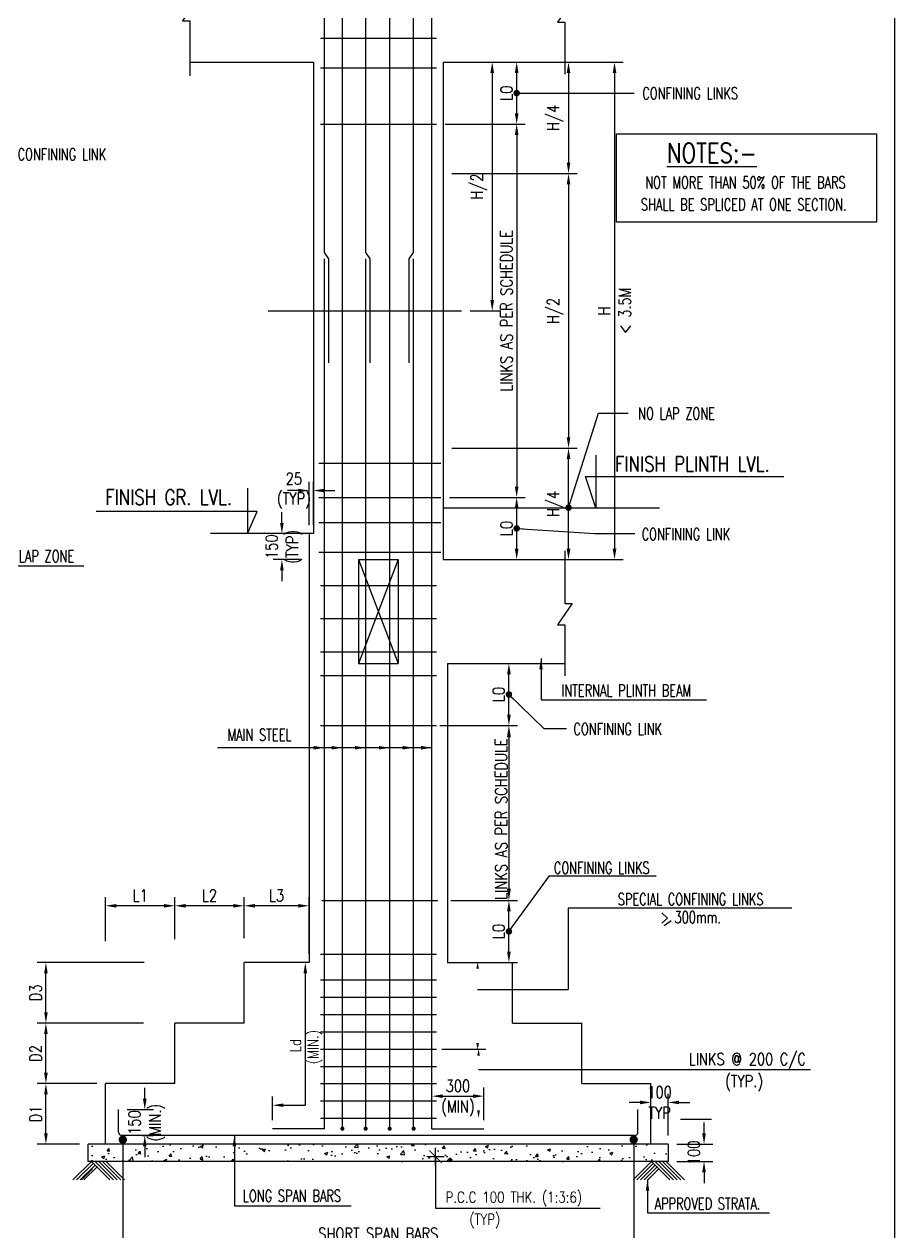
# Model space of a CAD drawing. Extents: x 345615 to 1272425, y -526289 to -156124.
# Drawn here: x 571068 to 591184, y -321005 to -293089 of the extents above; entities that cross this region are included whole.
import ezdxf
from ezdxf.enums import TextEntityAlignment as Align
from ezdxf.lldxf.tags import DXFTag

# ---------------------------------------------------------------- set-up
doc = ezdxf.new("R2010")
doc.units = 0
doc.header["$LTSCALE"] = 500
doc.header["$MEASUREMENT"] = 0
doc.header["$PDMODE"] = 35
doc.header["$PDSIZE"] = -15
doc.layers.get('DEFPOINTS').update_dxf_attribs({"color": 4})
for name, color, linetype in [('CEN', 8, 'CENTER'), ('COL', 1, 'Continuous'), ('DIM', 5, 'Continuous'), ('FOOT', 4, 'Continuous'), ('FRAME', 6, 'Continuous'), ('LINK', 2, 'Continuous'), ('P.C.C.', 8, 'Continuous'), ('RING', 4, 'Continuous'), ('S-CONCRET LINE', 4, 'Continuous'), ('S-R.C.C. PILE CAP', 40, 'Continuous'), ('S-REINFORCEMENT', 6, 'Continuous'), ('S-TEXT-1', 4, 'Continuous'), ('S-TITLE', 6, 'Continuous'), ('s_TITILE', 9, 'Continuous'), ('TXT', 4, 'Continuous'), ('TXT1', 2, 'Continuous')]:
    doc.layers.add(name, color=color, linetype=linetype)
doc.styles.add('ROMAND', font='simplex.shx')
doc.styles.add('ROMANS', font='simplex.shx', dxfattribs={"width": 0.8, "height": 275, "bigfont": 'bigfont.shx'})
tags = doc.linetypes.add('CENTER', pattern=[2, 1.25, -0.25, 0.25, -0.25]).pattern_tags.tags
tags[10:11] = [DXFTag(74, 4), DXFTag(75, 0), DXFTag(340, '0'), DXFTag(46, 1.0), DXFTag(50, 0.0), DXFTag(44, 0.0), DXFTag(45, 0.0)]
tags[8:9] = [DXFTag(74, 4), DXFTag(75, 0), DXFTag(340, '0'), DXFTag(46, 1.0), DXFTag(50, 0.0), DXFTag(44, 0.0), DXFTag(45, 0.0)]
tags[6:7] = [DXFTag(74, 4), DXFTag(75, 0), DXFTag(340, '0'), DXFTag(46, 1.0), DXFTag(50, 0.0), DXFTag(44, 0.0), DXFTag(45, 0.0)]
tags[4:5] = [DXFTag(74, 4), DXFTag(75, 0), DXFTag(340, '0'), DXFTag(46, 1.0), DXFTag(50, 0.0), DXFTag(44, 0.0), DXFTag(45, 0.0)]
doc.dimstyles.new('Copy of INT2TIMES', dxfattribs={"dimtxt": 300, "dimasz": 275, "dimexe": 75, "dimexo": 75, "dimgap": 40, "dimtad": 1, "dimdec": 0, "dimlfac": 0.5, "dimrnd": 5, "dimzin": 0, "dimdsep": 46, "dimtxsty": 'ROMANS', "dimcen": -1, "dimclrd": 5, "dimclre": 5, "dimclrt": 4, "dimadec": 0, "dimazin": 0, "dimtfac": 1, "dimtdec": 0, "dimtix": 1, "dimtofl": 0, "dimtmove": 2, "dimatfit": 3, "dimfxl": 0, "dimtolj": 1, "dimtzin": 0, "dimarcsym": 0})
doc.dimstyles.new('dim100', dxfattribs={"dimtxt": 250, "dimasz": 250, "dimexe": 200, "dimexo": 200, "dimgap": 100, "dimtad": 1, "dimdec": 0, "dimzin": 0, "dimdsep": 46, "dimtxsty": 'ROMANS', "dimcen": 0, "dimclrd": 5, "dimclre": 5, "dimclrt": 4, "dimadec": 0, "dimazin": 0, "dimtfac": 1, "dimtdec": 0, "dimtix": 1, "dimtofl": 0, "dimtmove": 2, "dimatfit": 3, "dimfxl": 0, "dimtolj": 1, "dimtzin": 0, "dimlwd": -1, "dimlwe": -1, "dimarcsym": 0})
doc.dimstyles.new('dim25', dxfattribs={"dimtxt": 250, "dimasz": 250, "dimexe": 200, "dimexo": 200, "dimgap": 100, "dimtad": 1, "dimdec": 0, "dimlfac": 0.25, "dimzin": 0, "dimdsep": 46, "dimtxsty": 'ROMANS', "dimcen": 0, "dimclrd": 5, "dimclre": 5, "dimclrt": 4, "dimadec": 0, "dimazin": 0, "dimtfac": 1, "dimtdec": 0, "dimtix": 1, "dimtofl": 0, "dimtmove": 2, "dimatfit": 3, "dimfxl": 0, "dimtolj": 1, "dimtzin": 0, "dimlwd": -1, "dimlwe": -1, "dimarcsym": 0})
doc.dimstyles.new('INT$7', dxfattribs={"dimtxt": 9, "dimasz": 8, "dimexe": 8, "dimexo": 3, "dimgap": 2, "dimtad": 1, "dimdec": 0, "dimzin": 0, "dimdsep": 46, "dimtxsty": 'ROMANS', "dimblk": 'DIMTICK', "dimcen": -0.25, "dimclrd": 5, "dimclre": 5, "dimclrt": 4, "dimadec": 0, "dimazin": 0, "dimtfac": 1, "dimtdec": 0, "dimtix": 1, "dimtofl": 0, "dimtmove": 2, "dimatfit": 3, "dimldrblk": 'DIMTICK', "dimfxl": 0, "dimtolj": 1, "dimtzin": 0, "dimarcsym": 0})

# ---------------------------------------------------------------- blocks, each defined once
blk = doc.blocks.new('*D59')
at = {"layer": 'DEFPOINTS', "color": 0}
for p in [(573249, -318179), (573854, -318179), (573591, -318779)]:
    blk.add_point(p, dxfattribs=at)
at = {"layer": 'DIM', "color": 5}
for p, q in [((573854, -317929), (573854, -317679)), ((573449, -318179), (574054, -318179)), ((573791, -318779), (574054, -318779)), ((573854, -319029), (573854, -319279))]:
    blk.add_line(p, q, dxfattribs=at)
for points in [[(573813, -317929), (573896, -317929), (573854, -318179)], [(573813, -319029), (573896, -319029), (573854, -318779)]]:
    blk.add_solid(points, dxfattribs=at)
at = {"layer": 'DIM', "color": 4, "char_height": 275, "rotation": 90, "style": 'ROMANS'}
for s, insert, attachment_point in [('\\A1;150', (573754, -318479), 8), ('\\A1;(MIN.)', (573954, -318479), 2)]:
    blk.add_mtext(s, dxfattribs=dict(at, insert=insert, attachment_point=attachment_point))
blk = doc.blocks.new('*D60')
at = {"layer": 'DEFPOINTS', "color": 0}
for p in [(571570, -317579), (572949, -317579), (572549, -318979)]:
    blk.add_point(p, dxfattribs=at)
at = {"layer": 'DIM', "color": 5}
for p, q in [((572749, -317579), (571370, -317579)), ((571570, -318729), (571570, -317829)), ((572349, -318979), (571370, -318979))]:
    blk.add_line(p, q, dxfattribs=at)
for points in [[(571529, -317829), (571612, -317829), (571570, -317579)], [(571529, -318729), (571612, -318729), (571570, -318979)]]:
    blk.add_solid(points, dxfattribs=at)
at = {"layer": 'DIM', "color": 4, "insert": (571333, -318279), "char_height": 275, "attachment_point": 5, "rotation": 90, "style": 'ROMANS'}
blk.add_mtext('\\A1;D1', dxfattribs=at)
blk = doc.blocks.new('*D61')
at = {"layer": 'DEFPOINTS', "color": 0}
for p in [(571570, -316179), (574023, -316179), (572949, -317579)]:
    blk.add_point(p, dxfattribs=at)
at = {"layer": 'DIM', "color": 5}
for p, q in [((573823, -316179), (571370, -316179)), ((571570, -317329), (571570, -316429)), ((572749, -317579), (571370, -317579))]:
    blk.add_line(p, q, dxfattribs=at)
for points in [[(571529, -316429), (571612, -316429), (571570, -316179)], [(571529, -317329), (571612, -317329), (571570, -317579)]]:
    blk.add_solid(points, dxfattribs=at)
at = {"layer": 'DIM', "color": 4, "insert": (571333, -316879), "char_height": 275, "attachment_point": 5, "rotation": 90, "style": 'ROMANS'}
blk.add_mtext('\\A1;D2', dxfattribs=at)
blk = doc.blocks.new('*D62')
at = {"layer": 'DEFPOINTS', "color": 0}
for p in [(571570, -314779), (574043, -314779), (574023, -316179)]:
    blk.add_point(p, dxfattribs=at)
at = {"layer": 'DIM', "color": 5}
for p, q in [((573843, -314779), (571370, -314779)), ((571570, -315929), (571570, -315029)), ((573823, -316179), (571370, -316179))]:
    blk.add_line(p, q, dxfattribs=at)
for points in [[(571529, -315029), (571612, -315029), (571570, -314779)], [(571529, -315929), (571612, -315929), (571570, -316179)]]:
    blk.add_solid(points, dxfattribs=at)
at = {"layer": 'DIM', "color": 4, "insert": (571333, -315479), "char_height": 275, "attachment_point": 5, "rotation": 90, "style": 'ROMANS'}
blk.add_mtext('\\A1;D3', dxfattribs=at)
blk = doc.blocks.new('*D63')
at = {"layer": 'DEFPOINTS', "color": 0}
for p in [(576149, -313468), (576149, -314413), (577649, -314779)]:
    blk.add_point(p, dxfattribs=at)
at = {"layer": 'DIM', "color": 5}
for p, q in [((576149, -314213), (576149, -313268)), ((577399, -313468), (576399, -313468)), ((577649, -314579), (577649, -313268))]:
    blk.add_line(p, q, dxfattribs=at)
for points in [[(576399, -313426), (576399, -313510), (576149, -313468)], [(577399, -313426), (577399, -313510), (577649, -313468)]]:
    blk.add_solid(points, dxfattribs=at)
at = {"layer": 'DIM', "color": 4, "insert": (576899, -313230), "char_height": 275, "attachment_point": 5, "style": 'ROMANS'}
blk.add_mtext('\\A1;L3', dxfattribs=at)
blk = doc.blocks.new('*D64')
at = {"layer": 'DEFPOINTS', "color": 0}
for p in [(574549, -313468), (574549, -314440), (576149, -314413)]:
    blk.add_point(p, dxfattribs=at)
at = {"layer": 'DIM', "color": 5}
for p, q in [((574549, -314240), (574549, -313268)), ((575899, -313468), (574799, -313468)), ((576149, -314213), (576149, -313268))]:
    blk.add_line(p, q, dxfattribs=at)
for points in [[(574799, -313426), (574799, -313510), (574549, -313468)], [(575899, -313426), (575899, -313510), (576149, -313468)]]:
    blk.add_solid(points, dxfattribs=at)
at = {"layer": 'DIM', "color": 4, "insert": (575349, -313230), "char_height": 275, "attachment_point": 5, "style": 'ROMANS'}
blk.add_mtext('\\A1;L2', dxfattribs=at)
blk = doc.blocks.new('*D65')
at = {"layer": 'DEFPOINTS', "color": 0}
for p in [(572949, -313468), (572949, -314487), (574549, -314440)]:
    blk.add_point(p, dxfattribs=at)
at = {"layer": 'DIM', "color": 5}
for p, q in [((572949, -314287), (572949, -313268)), ((574299, -313468), (573199, -313468)), ((574549, -314240), (574549, -313268))]:
    blk.add_line(p, q, dxfattribs=at)
for points in [[(573199, -313426), (573199, -313510), (572949, -313468)], [(574299, -313426), (574299, -313510), (574549, -313468)]]:
    blk.add_solid(points, dxfattribs=at)
at = {"layer": 'DIM', "color": 4, "insert": (573749, -313230), "char_height": 275, "attachment_point": 5, "style": 'ROMANS'}
blk.add_mtext('\\A1;L1', dxfattribs=at)
blk = doc.blocks.new('*D66')
at = {"layer": 'DEFPOINTS', "color": 0}
for p in [(585949, -318014), (585549, -318279), (585949, -318979)]:
    blk.add_point(p, dxfattribs=at)
at = {"layer": 'DIM', "color": 5}
for p, q in [((585549, -318079), (585549, -317814)), ((585949, -318779), (585949, -317814)), ((585299, -318014), (585049, -318014)), ((586199, -318014), (586449, -318014))]:
    blk.add_line(p, q, dxfattribs=at)
for points in [[(585299, -317972), (585299, -318055), (585549, -318014)], [(586199, -317972), (586199, -318055), (585949, -318014)]]:
    blk.add_solid(points, dxfattribs=at)
at = {"layer": 'DIM', "color": 4, "char_height": 275, "style": 'ROMANS'}
for s, insert, attachment_point in [('\\A1;{100', (585749, -317914), 8), ('\\A1;TYP}', (585749, -318114), 2)]:
    blk.add_mtext(s, dxfattribs=dict(at, insert=insert, attachment_point=attachment_point))
blk = doc.blocks.new('*D69')
at = {"layer": 'DEFPOINTS', "color": 0}
for p in [(577649, -304866), (577023, -305466), (577649, -305466)]:
    blk.add_point(p, dxfattribs=at)
at = {"layer": 'DIM', "color": 5}
for p, q in [((577023, -304616), (577023, -304366)), ((577449, -304866), (576823, -304866)), ((577449, -305466), (576823, -305466)), ((577023, -305716), (577023, -305966))]:
    blk.add_line(p, q, dxfattribs=at)
for points in [[(576981, -304616), (577064, -304616), (577023, -304866)], [(576981, -305716), (577064, -305716), (577023, -305466)]]:
    blk.add_solid(points, dxfattribs=at)
at = {"layer": 'DIM', "color": 4, "char_height": 275, "rotation": 90, "style": 'ROMANS'}
for s, insert, attachment_point in [('\\A1;(TYP)', (577123, -305166), 2), ('\\A1;150', (576923, -305166), 8)]:
    blk.add_mtext(s, dxfattribs=dict(at, insert=insert, attachment_point=attachment_point))
blk = doc.blocks.new('*D70')
at = {"layer": 'DEFPOINTS', "color": 0}
for p in [(580597, -309300), (580849, -313345), (582268, -313345)]:
    blk.add_point(p, dxfattribs=at)
at = {"layer": 'DIM', "color": 5, "lineweight": -2, "ltscale": 2}
for p, q in [((580672, -309300), (582343, -309300)), ((582268, -309575), (582268, -313070)), ((580924, -313345), (582343, -313345))]:
    blk.add_line(p, q, dxfattribs=at)
at = {"layer": 'DIM', "color": 5}
for points in [[(582314, -309575), (582222, -309575), (582268, -309300)], [(582222, -313070), (582314, -313070), (582268, -313345)]]:
    blk.add_solid(points, dxfattribs=at)
at = {"layer": 'DIM', "color": 4, "insert": (582091, -311462), "char_height": 275, "attachment_point": 5, "rotation": 90, "style": 'ROMANS'}
blk.add_mtext('\\A1;LINKS AS PER SCHEDULE \\P', dxfattribs=at)
blk = doc.blocks.new('*D71')
at = {"layer": 'DEFPOINTS', "color": 0}
for p in [(580597, -295400), (580697, -304028), (582447, -304028)]:
    blk.add_point(p, dxfattribs=at)
at = {"layer": 'DIM', "color": 5}
for p, q in [((580797, -295400), (582647, -295400)), ((582447, -295650), (582447, -303778)), ((580897, -304028), (582647, -304028))]:
    blk.add_line(p, q, dxfattribs=at)
for points in [[(582489, -295650), (582405, -295650), (582447, -295400)], [(582405, -303778), (582489, -303778), (582447, -304028)]]:
    blk.add_solid(points, dxfattribs=at)
at = {"layer": 'DIM', "color": 4, "insert": (582210, -299714), "char_height": 275, "attachment_point": 5, "rotation": 90, "style": 'ROMANS'}
blk.add_mtext('\\A1;LINKS AS PER SCHEDULE', dxfattribs=at)
blk = doc.blocks.new('*D72')
at = {"layer": 'DEFPOINTS', "color": 0}
for p in [(582154, -293966), (582306, -305466), (584708, -305466)]:
    blk.add_point(p, dxfattribs=at)
at = {"layer": 'DIM', "color": 5}
for p, q in [((582354, -293966), (584908, -293966)), ((584708, -294216), (584708, -305216)), ((582506, -305466), (584908, -305466))]:
    blk.add_line(p, q, dxfattribs=at)
for points in [[(584666, -294216), (584750, -294216), (584708, -293966)], [(584666, -305216), (584750, -305216), (584708, -305466)]]:
    blk.add_solid(points, dxfattribs=at)
at = {"layer": 'DIM', "color": 4, "char_height": 275, "rotation": 90, "style": 'ROMANS'}
for s, insert, attachment_point in [('\\A1;< 3.5M}', (584808, -299716), 2), ('\\A1;{H', (584608, -299716), 8)]:
    blk.add_mtext(s, dxfattribs=dict(at, insert=insert, attachment_point=attachment_point))
blk = doc.blocks.new('*D73')
at = {"layer": 'DEFPOINTS', "color": 0}
for p in [(581515, -293966), (581174, -299716), (581882, -299716)]:
    blk.add_point(p, dxfattribs=at)
at = {"layer": 'DIM', "color": 5}
for p, q in [((581715, -293966), (582082, -293966)), ((581882, -294216), (581882, -299466)), ((581374, -299716), (582082, -299716))]:
    blk.add_line(p, q, dxfattribs=at)
for points in [[(581840, -294216), (581924, -294216), (581882, -293966)], [(581840, -299466), (581924, -299466), (581882, -299716)]]:
    blk.add_solid(points, dxfattribs=at)
at = {"layer": 'DIM', "color": 4, "insert": (581572, -296841), "char_height": 275, "attachment_point": 5, "rotation": 90, "style": 'ROMANS'}
blk.add_mtext('\\A1;H/2', dxfattribs=at)
blk = doc.blocks.new('*D80')
at = {"layer": 'DEFPOINTS', "color": 0}
for p in [(581689, -317868), (580489, -318620), (581689, -318620)]:
    blk.add_point(p, dxfattribs=at)
at = {"layer": 'DIM', "color": 5}
for p, q in [((580489, -318420), (580489, -317668)), ((581689, -318420), (581689, -317668)), ((580739, -317868), (581439, -317868))]:
    blk.add_line(p, q, dxfattribs=at)
for points in [[(580739, -317827), (580739, -317910), (580489, -317868)], [(581439, -317827), (581439, -317910), (581689, -317868)]]:
    blk.add_solid(points, dxfattribs=at)
at = {"layer": 'DIM', "color": 4, "char_height": 275, "style": 'ROMANS'}
for s, insert, attachment_point in [('\\A1;300', (581089, -317768), 8), ('\\A1;(MIN)', (581089, -317968), 2)]:
    blk.add_mtext(s, dxfattribs=dict(at, insert=insert, attachment_point=attachment_point))
blk = doc.blocks.new('DIMTICK')
for p, q in [((-1, 0), (1, 0)), ((0, 1), (0, -1))]:
    blk.add_line(p, q)
at = {"color": 2, "const_width": 0.1}
blk.add_lwpolyline([(0.71, 0.71), (-0.71, -0.71)], dxfattribs=at)
blk = doc.blocks.new('*D81')
at = {"layer": 'DEFPOINTS', "color": 0}
for p in [(573347, -318682), (585151, -318682), (585151, -321287)]:
    blk.add_point(p, dxfattribs=at)
at = {"layer": 'DIM', "color": 5}
for p, q in [((573347, -318882), (573347, -321487)), ((585151, -318882), (585151, -321487)), ((573597, -321287), (584901, -321287))]:
    blk.add_line(p, q, dxfattribs=at)
for points in [[(573597, -321245), (573597, -321329), (573347, -321287)], [(584901, -321245), (584901, -321329), (585151, -321287)]]:
    blk.add_solid(points, dxfattribs=at)
at = {"layer": 'DIM', "color": 4, "insert": (579249, -321049), "char_height": 275, "attachment_point": 5, "style": 'ROMANS'}
blk.add_mtext('\\A1;SHORT SPAN BARS', dxfattribs=at)
blk = doc.blocks.new('*D90')
at = {"layer": 'DEFPOINTS', "color": 0}
for p in [(582950, -293966), (580749, -296541), (583645, -296541)]:
    blk.add_point(p, dxfattribs=at)
at = {"layer": 'DIM', "color": 5}
for p, q in [((583150, -293966), (583845, -293966)), ((583645, -294216), (583645, -296291)), ((580949, -296541), (583845, -296541))]:
    blk.add_line(p, q, dxfattribs=at)
for points in [[(583603, -294216), (583687, -294216), (583645, -293966)], [(583603, -296291), (583687, -296291), (583645, -296541)]]:
    blk.add_solid(points, dxfattribs=at)
at = {"layer": 'DIM', "color": 4, "insert": (583336, -295253), "char_height": 275, "attachment_point": 5, "rotation": 90, "style": 'ROMANS'}
blk.add_mtext('\\A1;H/4', dxfattribs=at)
blk = doc.blocks.new('*D91')
at = {"layer": 'DEFPOINTS', "color": 0}
for p in [(580749, -296541), (580749, -302891), (583645, -302891)]:
    blk.add_point(p, dxfattribs=at)
at = {"layer": 'DIM', "color": 5}
for p, q in [((580949, -296541), (583845, -296541)), ((583645, -296791), (583645, -302641)), ((580949, -302891), (583845, -302891))]:
    blk.add_line(p, q, dxfattribs=at)
for points in [[(583603, -296791), (583687, -296791), (583645, -296541)], [(583603, -302641), (583687, -302641), (583645, -302891)]]:
    blk.add_solid(points, dxfattribs=at)
at = {"layer": 'DIM', "color": 4, "insert": (583336, -299716), "char_height": 275, "attachment_point": 5, "rotation": 90, "style": 'ROMANS'}
blk.add_mtext('\\A1;H/2', dxfattribs=at)
blk = doc.blocks.new('*D154')
at = {"layer": 'DEFPOINTS', "color": 0}
for p in [(577649, -303870), (577649, -304866), (577749, -304866)]:
    blk.add_point(p, dxfattribs=at)
at = {"layer": 'DIM', "color": 5}
for p, q in [((577649, -304666), (577649, -303670)), ((577749, -304666), (577749, -303670)), ((577399, -303870), (577149, -303870)), ((577999, -303870), (578249, -303870))]:
    blk.add_line(p, q, dxfattribs=at)
for points in [[(577399, -303828), (577399, -303912), (577649, -303870)], [(577999, -303828), (577999, -303912), (577749, -303870)]]:
    blk.add_solid(points, dxfattribs=at)
at = {"layer": 'DIM', "color": 4, "insert": (577299, -303870), "char_height": 275, "attachment_point": 5, "style": 'ROMANS'}
blk.add_mtext('\\A1;25\\P(TYP)', dxfattribs=at)
blk = doc.blocks.new('*D167')
at = {"layer": 'DEFPOINTS', "color": 0}
for p in [(580749, -302891), (583645, -302891), (582950, -305466)]:
    blk.add_point(p, dxfattribs=at)
at = {"layer": 'DIM', "color": 5}
for p, q in [((580949, -302891), (583845, -302891)), ((583645, -305216), (583645, -303141)), ((583150, -305466), (583845, -305466))]:
    blk.add_line(p, q, dxfattribs=at)
for points in [[(583603, -303141), (583687, -303141), (583645, -302891)], [(583603, -305216), (583687, -305216), (583645, -305466)]]:
    blk.add_solid(points, dxfattribs=at)
at = {"layer": 'DIM', "color": 4, "insert": (583336, -304178), "char_height": 275, "attachment_point": 5, "rotation": 90, "style": 'ROMANS'}
blk.add_mtext('\\A1;H/4', dxfattribs=at)
blk = doc.blocks.new('*D1065')
at = {"layer": 'DEFPOINTS', "color": 0}
for p in [(580849, -307866), (582268, -307866), (580854, -309300)]:
    blk.add_point(p, dxfattribs=at)
at = {"layer": 'DIM', "color": 5}
for p, q in [((581049, -307866), (582468, -307866)), ((582268, -309050), (582268, -308116)), ((581054, -309300), (582468, -309300))]:
    blk.add_line(p, q, dxfattribs=at)
for points in [[(582310, -308116), (582226, -308116), (582268, -307866)], [(582226, -309050), (582310, -309050), (582268, -309300)]]:
    blk.add_solid(points, dxfattribs=at)
at = {"layer": 'DIM', "color": 4, "insert": (582031, -308583), "char_height": 275, "attachment_point": 5, "rotation": 90, "style": 'ROMANS'}
blk.add_mtext('\\A1;{L0}', dxfattribs=at)
blk = doc.blocks.new('*D1066')
at = {"layer": 'DEFPOINTS', "color": 0}
for p in [(580697, -304028), (582447, -304028), (580854, -305463)]:
    blk.add_point(p, dxfattribs=at)
at = {"layer": 'DIM', "color": 5}
for p, q in [((580897, -304028), (582647, -304028)), ((582447, -305213), (582447, -304278)), ((581054, -305463), (582647, -305463))]:
    blk.add_line(p, q, dxfattribs=at)
for points in [[(582489, -304278), (582405, -304278), (582447, -304028)], [(582405, -305213), (582489, -305213), (582447, -305463)]]:
    blk.add_solid(points, dxfattribs=at)
at = {"layer": 'DIM', "color": 4, "insert": (582210, -304745), "char_height": 275, "attachment_point": 5, "rotation": 90, "style": 'ROMANS'}
blk.add_mtext('\\A1;{L0}', dxfattribs=at)
blk = doc.blocks.new('*D1067')
at = {"layer": 'DEFPOINTS', "color": 0}
for p in [(580849, -293966), (582447, -293966), (580854, -295400)]:
    blk.add_point(p, dxfattribs=at)
at = {"layer": 'DIM', "color": 5}
for p, q in [((581049, -293966), (582647, -293966)), ((582447, -295150), (582447, -294216)), ((581054, -295400), (582647, -295400))]:
    blk.add_line(p, q, dxfattribs=at)
for points in [[(582489, -294216), (582405, -294216), (582447, -293966)], [(582405, -295150), (582489, -295150), (582447, -295400)]]:
    blk.add_solid(points, dxfattribs=at)
at = {"layer": 'DIM', "color": 4, "insert": (582210, -294683), "char_height": 275, "attachment_point": 5, "rotation": 90, "style": 'ROMANS'}
blk.add_mtext('\\A1;{L0}', dxfattribs=at)
blk = doc.blocks.new('*D1083')
at = {"layer": 'DEFPOINTS', "color": 0}
for p in [(585949, -318979), (586776, -318979), (585949, -319379)]:
    blk.add_point(p, dxfattribs=at)
at = {"layer": 'DIM', "color": 5}
for p, q in [((586776, -318729), (586776, -318479)), ((586149, -318979), (586976, -318979)), ((586149, -319379), (586976, -319379)), ((586776, -319629), (586776, -319879))]:
    blk.add_line(p, q, dxfattribs=at)
for points in [[(586734, -318729), (586817, -318729), (586776, -318979)], [(586734, -319629), (586817, -319629), (586776, -319379)]]:
    blk.add_solid(points, dxfattribs=at)
at = {"layer": 'DIM', "color": 4, "insert": (586538, -319179), "char_height": 275, "attachment_point": 5, "rotation": 90, "style": 'ROMANS'}
blk.add_mtext('\\A1;100', dxfattribs=at)
blk = doc.blocks.new('zw$155A')
at = {"layer": 's_TITILE', "color": 1}
blk.add_lwpolyline([(1300, 800), (78500, 800), (78500, 57200), (1300, 57200)], close=True, dxfattribs=at)
blk = doc.blocks.new('*D1434')
at = {"layer": 'DEFPOINTS', "color": 0}
for p in [(580849, -313345), (582268, -313345), (580854, -314779)]:
    blk.add_point(p, dxfattribs=at)
at = {"layer": 'DIM', "color": 5}
for p, q in [((581049, -313345), (582468, -313345)), ((582268, -314529), (582268, -313595)), ((581054, -314779), (582468, -314779))]:
    blk.add_line(p, q, dxfattribs=at)
for points in [[(582310, -313595), (582226, -313595), (582268, -313345)], [(582226, -314529), (582310, -314529), (582268, -314779)]]:
    blk.add_solid(points, dxfattribs=at)
at = {"layer": 'DIM', "color": 4, "insert": (582031, -314062), "char_height": 275, "attachment_point": 5, "rotation": 90, "style": 'ROMANS'}
blk.add_mtext('\\A1;{L0}', dxfattribs=at)

msp = doc.modelspace()

# ---------------------------------------------------------------- hatches: boundary and pattern name
at = {"layer": 'P.C.C.'}
h = msp.add_hatch(dxfattribs=at)
h.set_pattern_fill('AR-CONC', color=256, scale=100, style=0)
h.set_pattern_definition([(50, (-112085.6, -407948.46), (717.2602, -62.75213), [75, -825]), (355, (-112085.6, -407948.46), (-138.7513, 752.1921), [60, -660]), (100.4514, (-112025.8, -407953.7), (578.5094, 689.43954), [63.7402, -701.1421]), (46.1842, (-112085.6, -407748.5), (1067.241, -165.519), [112.5, -1237.5]), (96.6356, (-111996.7, -407762.3), (934.6627, 974.1179), [95.6103, -1051.713]), (351.1842, (-112085.6, -407748.5), (934.662, 974.1186), [90, -990]), (21, (-111985.6, -407798.46), (596.90705, -402.6189), [75, -825]), (326, (-111985.6, -407798.46), (243.3153, 725.15005), [60, -660]), (71.4514, (-111935.86, -407832), (840.2226, 322.5305), [63.7402, -701.1421]), (37.5, (-112085.6, -407948.46), (12.159855, 332.89385), [0, -652, 0, -670, 0, -662.5]), (7.5, (-112085.6, -407948.46), (263.06954, 394.41171), [0, -382, 0, -637, 0, -252.5]), (327.5, (-112308.6, -407948.46), (533.82244, -22.55487), [0, -250, 0, -780, 0, -1035]), (317.5, (-112408.6, -407948.46), (583.18617, 100.10498), [0, -325, 0, -518, 0, -735])])
h.paths.add_polyline_path([(577203.788, -318979.044), (577203.788, -319379.044), (585948.901, -319379.044), (585948.901, -318979.044)])
h.paths.add_polyline_path([(577203.788, -319379.044), (577203.788, -318979.044), (572548.901, -318979.044), (572563.754, -319379.044)])

# ---------------------------------------------------------------- linework, layer by layer
at = {"layer": 'CEN'}
msp.add_line((576704.289, -299715.784, 0), (581174.289, -299715.784, 0), dxfattribs=at)
at = {"layer": 'CEN', "linetype": 'Continuous'}
msp.add_line((580718.667, -316779.044, 0), (581737.667, -316779.044, 0), dxfattribs=at)
at = {"layer": 'COL', "linetype": 'Continuous', "const_width": 48, "elevation": 0}
for points in [[(578396.677, -318620.044, 1), (578444.677, -318620.044, 1)], [(578935.094, -318620.044, 1), (578983.094, -318620.044, 1)], [(579489.92, -318620.044, 1), (579537.92, -318620.044, 1)], [(580042.532, -318620.044, 1), (580090.532, -318620.044, 1)]]:
    msp.add_lwpolyline(points, format="xyb", close=True, dxfattribs=at)
at = {"layer": 'DIM', "color": 3}
msp.add_line((580748.901, -304265.784, 0), (585749.195, -304265.784, 0), dxfattribs=at)
at = {"layer": 'DIM', "color": 3, "linetype": 'Continuous'}
msp.add_line((577748.901, -304865.784, 0), (575371.289, -304865.784, 0), dxfattribs=at)
at = {"layer": 'DIM'}
for p, q in [((578788.901, -305465.784, 0), (579708.901, -307865.784, 0)), ((579708.901, -305465.784, 0), (578788.901, -307865.784, 0)), ((588803.783, -313524.607, 0), (583635.029, -313524.607, 0)), ((583635.029, -313524.607, 0), (583635.029, -315402.411, 0)), ((581544.741, -315402.411, 0), (583635.029, -315402.411, 0)), ((581566.699, -317248.574, 0), (589239.021, -317248.574, 0)), ((586228.901, -318396.961, 0), (586947.901, -318396.961, 0))]:
    msp.add_line(p, q, dxfattribs=at)
at = {"layer": 'DIM', "color": 5}
for p, q in [((577550.035, -314779.044, 0), (577363.035, -314779.044, 0)), ((577563.035, -315029.044, 0), (577563.035, -318077.257, 0)), ((576808.901, -318420.044, 0), (576808.901, -317877.257, 0)), ((577058.901, -318077.257, 0), (577563.035, -318077.257, 0))]:
    msp.add_line(p, q, dxfattribs=at)
at = {"layer": 'DIM', "color": 8, "elevation": 0}
for points in [[(574891.803, -291352.824), (574891.803, -292527.872), (575058.167, -292527.872), (574725.439, -293014.689), (574891.803, -293014.689), (574891.803, -294285.869)], [(583560.088, -291352.824), (583560.088, -292554.003), (583726.452, -292554.003), (583393.724, -293040.819), (583560.088, -293040.819), (583560.088, -294244.74)], [(583560.088, -305259.832), (583560.088, -306483.225), (583726.452, -306483.225), (583393.724, -306970.042), (583560.088, -306970.042), (583560.088, -308151.748)]]:
    msp.add_lwpolyline(points, dxfattribs=at)
at = {"layer": 'DIM', "elevation": 0, "flags": 128}
for points in [[(581544.741, -316642.605, 61.213, 0, 0), (581544.741, -316795.535, 0, 0, 0), (581544.741, -315753.85, 0, 0, 0), (581544.741, -314766.165, 0, 61.213, 0), (581544.741, -314919.095, 0, 0, 0)], [(581566.699, -318197.491, 61.213, 0, 0), (581566.699, -318379.044, 0, 0, 0), (581566.699, -317766.73, 0, 0, 0), (581566.699, -316779.044, 0, 61.213, 0), (581566.699, -316931.975, 0, 0, 0)]]:
    msp.add_lwpolyline(points, format="xyseb", dxfattribs=at)
at = {"layer": 'DIM', "color": 5}
for points in [[(577521.369, -315029.044, 0), (577604.702, -315029.044, 0), (577563.035, -314779.044, 0)], [(577058.901, -318035.591, 0), (577058.901, -318118.924, 0), (576808.901, -318077.257, 0)]]:
    msp.add_solid(points, dxfattribs=at)
at = {"layer": 'FOOT', "linetype": 'Continuous', "elevation": 0}
msp.add_lwpolyline([(584751.282, -295623.422), (590759.157, -295623.422), (590759.157, -297664.005), (584751.282, -297664.005)], close=True, dxfattribs=at)
at = {"layer": 'FRAME'}
for centre, start, end in [((573328.901, -318699.044, 0), 180, 270), ((585168.901, -318699.044, 0), 270, 0)]:
    msp.add_arc(centre, 80, start, end, dxfattribs=at)
at = {"layer": 'LINK'}
for p, q in [((577916.163, -293410.622, 0), (580596.709, -293410.622, 0)), ((577916.163, -294099.168, 0), (580596.709, -294099.168, 0)), ((577916.163, -295400.077, 0), (580596.709, -295400.077, 0)), ((577872.663, -303234.87, 0), (580696.709, -303234.87, 0)), ((577872.663, -304028.284, 0), (580696.709, -304028.284, 0)), ((577872.663, -304606.87, 0), (580696.709, -304606.87, 0)), ((577876.163, -305292.87, 0), (580696.709, -305292.87, 0)), ((577916.163, -306061.195, 0), (580596.709, -306061.195, 0)), ((577916.163, -306829.52, 0), (580596.709, -306829.52, 0)), ((577916.163, -307597.845, 0), (580596.709, -307597.845, 0)), ((577916.163, -308145.024, 0), (580596.709, -308145.024, 0)), ((577916.163, -309300.077, 0), (580596.709, -309300.077, 0)), ((577942.096, -313344.751, 0), (580622.642, -313344.751, 0)), ((577916.163, -314585.718, 0), (580596.709, -314585.718, 0)), ((577916.163, -315179.044, 0), (580596.709, -315179.044, 0)), ((577916.163, -315579.044, 0), (580596.709, -315579.044, 0)), ((577916.163, -315979.044, 0), (580596.709, -315979.044, 0)), ((577916.163, -316379.044, 0), (580596.709, -316379.044, 0)), ((577916.163, -316779.044, 0), (580596.709, -316779.044, 0)), ((577916.163, -317179.044, 0), (580596.709, -317179.044, 0)), ((577916.163, -317579.044, 0), (580596.709, -317579.044, 0)), ((577916.163, -317979.044, 0), (580596.709, -317979.044, 0)), ((577916.163, -318379.044, 0), (580596.709, -318379.044, 0))]:
    msp.add_line(p, q, dxfattribs=at)
at = {"layer": 'RING', "linetype": 'Continuous'}
for p, q in [((572195.509, -319803.309, 0), (572619.773, -319379.044, 0)), ((572280.362, -319803.309, 0), (572662.2, -319421.471, 0)), ((572365.215, -319803.309, 0), (572704.626, -319463.897, 0)), ((572394.048, -319803.309, 0), (572648.606, -319548.75, 0)), ((572450.068, -319803.309, 0), (572747.053, -319506.324, 0)), ((573044.038, -319803.309, 0), (572619.773, -319379.044, 0)), ((573128.89, -319803.309, 0), (572704.626, -319379.044, 0)), ((573213.743, -319803.309, 0), (572789.479, -319379.044, 0)), ((573298.596, -319803.309, 0), (572874.332, -319379.044, 0)), ((573383.449, -319803.309, 0), (572959.185, -319379.044, 0)), ((585135.989, -319803.309, 0), (585560.254, -319379.044, 0)), ((585220.842, -319803.309, 0), (585602.68, -319421.471, 0)), ((585305.695, -319803.309, 0), (585645.106, -319463.897, 0)), ((585390.548, -319803.309, 0), (585687.533, -319506.324, 0)), ((585475.401, -319803.309, 0), (585729.959, -319548.75, 0)), ((585984.518, -319803.309, 0), (585560.254, -319379.044, 0)), ((586069.37, -319803.309, 0), (585645.106, -319379.044, 0)), ((586154.223, -319803.309, 0), (585729.959, -319379.044, 0)), ((586239.076, -319803.309, 0), (585814.812, -319379.044, 0)), ((586323.929, -319803.309, 0), (585899.665, -319379.044, 0))]:
    msp.add_line(p, q, dxfattribs=at)
at = {"layer": 'S-CONCRET LINE', "color": 130, "linetype": 'Continuous'}
for p, q in [((574891.803, -293965.784, 0), (577748.901, -293965.784, 0)), ((577748.901, -293965.784, 0), (577748.901, -304865.784, 0)), ((580748.901, -293965.784, 0), (580748.901, -305465.784, 0)), ((580748.901, -293965.784, 0), (583560.088, -293965.784, 0)), ((577648.901, -304865.784, 0), (577648.901, -314779.044, 0)), ((578788.901, -305465.784, 0), (579708.901, -305465.784, 0)), ((578788.901, -305465.784, 0), (578788.901, -307865.784, 0)), ((579708.901, -305465.784, 0), (579708.901, -307865.784, 0)), ((580748.901, -305465.784, 0), (583560.088, -305465.784, 0)), ((578788.901, -307865.784, 0), (579708.901, -307865.784, 0)), ((580848.901, -307865.784, 0), (583560.088, -307865.784, 0)), ((580848.901, -307865.784, 0), (580848.901, -314779.044, 0)), ((576148.901, -316179.044, 0), (576148.901, -314779.044, 0)), ((577648.901, -314779.044, 0), (576148.901, -314779.044, 0)), ((580848.901, -314779.044, 0), (582348.901, -314779.044, 0)), ((582348.901, -316179.044, 0), (582348.901, -314779.044, 0)), ((576148.901, -316179.044, 0), (574548.901, -316179.044, 0)), ((574548.901, -317579.044, 0), (574548.901, -316179.044, 0)), ((582348.901, -316179.044, 0), (583948.901, -316179.044, 0)), ((583948.901, -317579.044, 0), (583948.901, -316179.044, 0)), ((572948.901, -318979.044, 0), (572948.901, -317579.044, 0)), ((574548.901, -317579.044, 0), (572948.901, -317579.044, 0)), ((583948.901, -317579.044, 0), (585548.901, -317579.044, 0)), ((585548.901, -318979.044, 0), (585548.901, -317579.044, 0)), ((585948.901, -318979.044, 0), (572548.901, -318979.044, 0)), ((572548.901, -319379.044, 0), (572548.901, -318979.044, 0)), ((585948.901, -318979.044, 0), (585948.901, -319379.044, 0)), ((585948.901, -319379.044, 0), (572548.901, -319379.044, 0))]:
    msp.add_line(p, q, dxfattribs=at)
at = {"layer": 'S-REINFORCEMENT'}
for p, q in [((578008.901, -298365.784, 0), (578008.901, -277439.76, 0)), ((578959.094, -298365.784, 0), (578959.094, -277439.76, 0)), ((580066.532, -298365.784, 0), (580066.532, -277439.76, 0)), ((578420.677, -296702.314, 0), (578420.677, -285838.034, 0)), ((579513.92, -298515.784, 0), (579513.92, -285838.034, 0)), ((580488.901, -298911.879, 0), (580488.901, -285838.034, 0)), ((578420.677, -318584.31, 0), (578420.677, -296702.314, 0)), ((578108.901, -298515.784, 0), (578008.901, -298365.784, 0)), ((579059.094, -298515.784, 0), (578959.094, -298365.784, 0)), ((579966.532, -298515.784, 0), (580066.532, -298365.784, 0)), ((578008.901, -318620.044, 0), (578008.901, -298515.784, 0)), ((578108.901, -300915.784, 0), (578108.901, -298515.784, 0)), ((578959.094, -318584.31, 0), (578959.094, -298515.784, 0)), ((579059.094, -300915.784, 0), (579059.094, -298515.784, 0)), ((579513.92, -318584.31, 0), (579513.92, -298515.784, 0)), ((579966.532, -300915.784, 0), (579966.532, -298515.784, 0)), ((580066.532, -318584.31, 0), (580066.532, -298515.784, 0)), ((580488.901, -318620.044, 0), (580488.901, -298911.879, 0)), ((579513.92, -307943.324, 0), (579513.92, -305564.956, 0)), ((573248.901, -318699.044, 0), (573248.901, -318179.044, 0)), ((585248.901, -318699.044, 0), (585248.901, -318179.044, 0)), ((585168.901, -318779.044, 0), (573328.901, -318779.044, 0)), ((578008.901, -318620.044, 0), (576808.901, -318620.044, 0)), ((580488.901, -318620.044, 0), (581688.901, -318620.044, 0))]:
    msp.add_line(p, q, dxfattribs=at)
at = {"layer": 'S-REINFORCEMENT', "linetype": 'Continuous', "const_width": 96, "elevation": 0}
for points in [[(573299.063, -318873.982, 1), (573395.063, -318873.982, 1)], [(585198.738, -318873.982, -1), (585102.738, -318873.982, -1)]]:
    msp.add_lwpolyline(points, format="xyb", close=True, dxfattribs=at)
at = {"layer": 'TXT', "linetype": 'ByBlock'}
msp.add_line((585854.038, -313921.765, 0), (586013.306, -313809.298, 0), dxfattribs=at)
at = {"layer": 'TXT1', "elevation": 0}
for points in [[(584279.14, -303053.549), (584279.14, -304265.784), (584033.595, -303544.074), (588621.535, -303544.074)], [(576224.453, -303815.212), (576224.453, -304865.784), (576454.057, -304356.978), (572730.857, -304356.978)]]:
    msp.add_lwpolyline(points, dxfattribs=at)

# ---------------------------------------------------------------- block references
at = {"xscale": 1.420454545454545, "yscale": 1.420454545454545, "zscale": 1.420454545454545}
msp.add_blockref('zw$155A', (479678.769, -348663.35), dxfattribs=at)

# ---------------------------------------------------------------- texts
at = {"layer": 'DIM', "color": 4, "style": 'ROMANS', "width": 0.8}
msp.add_text('(MIN.)', height=250, rotation=90, dxfattribs=at).set_placement((577867.551, -317128.891, 0))
for s, p in [('P.C.C 100 THK. (1:3:6)', (580803.946, -320328.372, 0)), ('(TYP)', (581355.446, -320839.365, 0))]:
    msp.add_text(s, height=250, dxfattribs=at).set_placement(p)
at = {"layer": 'DIM', "color": 4, "insert": (577338.035, -316699.544, 0), "char_height": 250, "attachment_point": 5, "rotation": 90, "style": 'ROMANS'}
msp.add_mtext('\\A1;Ld', dxfattribs=at)
at = {"layer": 'S-TEXT-1', "style": 'ROMANS', "width": 0.7}
for s, p in [('CONFINING LINKS', (586456.214, -294689.059, 0)), ('CONFINING LINK', (571939.914, -296098.542, 0)), ('NO LAP ZONE', (586140.214, -302089.172)), ('CONFINING LINK', (586357.495, -304880.385, 0)), ('NO LAP ZONE', (571336.225, -305383.879)), ('INTERNAL PLINTH BEAM', (584977.995, -308490.885, 0)), ('CONFINING LINK', (584781.153, -309382.235, 0)), ('CONFINING LINKS', (584411.699, -312589.524))]:
    msp.add_text(s, height=275, dxfattribs=at).set_placement(p, align=Align.MIDDLE)
at = {"layer": 'S-TEXT-1', "linetype": 'ByBlock', "style": 'ROMANS'}
for s, width, p in [(' NOT MORE THAN 50% OF THE BARS', 0.7, (587667.007, -296749.162, 0)), ('SHALL BE SPLICED AT ONE SECTION.', 0.7, (587693.083, -297258.35, 0)), ('MAIN STEEL', 0.7, (576505.158, -309515.929, 0)), ('SPECIAL CONFINING LINKS', 0.7, (586465.8, -313317.321, 0)), ('> 300mm.', 0.7, (586465.8, -313732.343, 0)), (' LINKS @ 200 C/C', 0.8, (587700.78, -317030.279, 0)), ('(TYP.)', 0.8, (587700.78, -317539.779, 0))]:
    msp.add_text(s, height=275, dxfattribs=dict(at, width=width)).set_placement(p, align=Align.MIDDLE)
at = {"layer": 'S-TEXT-1', "style": 'ROMANS', "width": 0.7}
for s, p in [('LONG SPAN BARS', (576120.214, -320309.224, 0)), ('APPROVED STRATA.', (585634.408, -320491.596, 0))]:
    msp.add_text(s, height=275, dxfattribs=at).set_placement(p)
at = {"layer": 'S-TITLE', "style": 'ROMANS', "width": 0.8}
msp.add_text('%%UNOTES:-', height=450, dxfattribs=at).set_placement((586957.587, -296292.61, 0), align=Align.CENTER)
at = {"layer": 'TXT1', "style": 'ROMAND', "width": 0.8}
for s, p in [('FINISH PLINTH LVL.', (586508.85, -303254.055, 0)), ('FINISH GR. LVL.', (574407.241, -304023.959, 0))]:
    msp.add_text(s, height=350, dxfattribs=at).set_placement(p, align=Align.MIDDLE)

# ---------------------------------------------------------------- dimensions: what is measured, and where the dimension line sits
at = {"layer": 'DIM'}
for base, p1, p2, angle, text, picture, middle in [((583645.137, -296540.784, 0), (582950.022, -293965.784, 0), (580748.901, -296540.784, 0), 90, 'H/4', '*D90', (583335.613, -295253.284, 0)), ((581881.918, -299715.784, 0), (581515.409, -293965.784, 0), (581174.289, -299715.784, 0), 90, 'H/2', '*D73', (581572.394, -296840.784, 0)), ((582447.035, -304028.284, 0), (580596.709, -295400.077, 0), (580696.709, -304028.284, 0), 90, 'LINKS AS PER SCHEDULE', '*D71', (582209.535, -299714.18, 0)), ((583645.137, -302890.784, 0), (580748.901, -296540.784, 0), (580748.901, -302890.784, 0), 90, 'H/2', '*D91', (583335.613, -299715.784, 0)), ((583645.137, -302890.784, 0), (582950.022, -305465.784, 0), (580748.901, -302890.784, 0), 270, 'H/4', '*D167', (583335.613, -304178.284, 0)), ((577022.535, -305465.784, 0), (577648.901, -304865.784, 0), (577648.901, -305465.784, 0), 90, '<>\\X(TYP)', '*D69', (577022.535, -305165.784, 0)), ((571570.401, -314779.044, 0), (574022.901, -316179.044, 0), (574042.901, -314779.044, 0), 90, 'D3', '*D62', (571332.901, -315479.044, 0)), ((571570.401, -316179.044, 0), (572948.901, -317579.044, 0), (574022.901, -316179.044, 0), 90, 'D2', '*D61', (571332.901, -316879.044, 0)), ((571570.401, -317579.044, 0), (572548.901, -318979.044, 0), (572948.901, -317579.044, 0), 90, 'D1', '*D60', (571332.901, -318279.044, 0)), ((573854.294, -318179.044, 0), (573590.676, -318779.044, 0), (573248.901, -318179.044, 0), 90, '<>\\X(MIN.)', '*D59', (573854.294, -318479.044, 0))]:
    dim = msp.add_linear_dim(base=base, p1=p1, p2=p2, angle=angle, text=text, dimstyle='dim25', dxfattribs=at)
    dim.commit()
    dim.dimension.update_dxf_attribs({"geometry": picture, "text_midpoint": middle})
for base, p1, p2, angle, text, picture, middle in [((582447.035, -293965.784, 0), (580854.022, -295400.077, 0), (580848.901, -293965.784, 0), 270, '{L0}', '*D1067', (582209.535, -294682.93, 0)), ((584708.163, -305465.784, 0), (582154.494, -293965.784, 0), (582305.61, -305465.784, 0), 90, '{H\\X< 3.5M}', '*D72', (584708.163, -299715.784, 0)), ((582447.035, -304028.284, 0), (580854.022, -305462.577, 0), (580696.709, -304028.284, 0), 270, '{L0}', '*D1066', (582209.535, -304745.43, 0)), ((582268.035, -307865.784, 0), (580854.022, -309300.077, 0), (580848.901, -307865.784, 0), 270, '{L0}', '*D1065', (582030.535, -308582.93, 0)), ((582268.035, -313344.751, 0), (580854.022, -314779.044, 0), (580848.901, -313344.751, 0), 270, '{L0}', '*D1434', (582030.535, -314061.898, 0))]:
    dim = msp.add_linear_dim(base=base, p1=p1, p2=p2, angle=angle, text=text, dimstyle='dim25', override={"dimtxsty": 'ROMANS'}, dxfattribs=at)
    dim.commit()
    dim.dimension.update_dxf_attribs({"geometry": picture, "text_midpoint": middle})
dim = msp.add_linear_dim(base=(577648.901, -303869.854, 0), p1=(577748.901, -304865.784, 0), p2=(577648.901, -304865.784, 0), text='<>\\X(TYP)', dimstyle='dim25', dxfattribs=at)
dim.commit()
dim.dimension.update_dxf_attribs({"geometry": '*D154', "text_midpoint": (577298.918, -303869.854, 0), "dimtype": 160})
at = {"layer": 'DIM', "ltscale": 2}
dim = msp.add_linear_dim(base=(582268.035, -313344.751, 0), p1=(580596.709, -309300.077, 0), p2=(580848.901, -313344.751, 0), angle=90, text='LINKS AS PER SCHEDULE \\X', dimstyle='Copy of INT2TIMES', override={"dimtxt": 275, "dimtmove": 1}, dxfattribs=at)
dim.commit()
dim.dimension.update_dxf_attribs({"geometry": '*D70', "text_midpoint": (582268.035, -311462.034, 0), "dimtype": 160})
at = {"layer": 'DIM'}
for base, p1, p2, text, picture, middle in [((572948.901, -313467.961, 0), (574548.901, -314440.044, 0), (572948.901, -314487.461, 0), 'L1', '*D65', (573748.901, -313230.461, 0)), ((574548.901, -313467.961, 0), (576148.901, -314412.544, 0), (574548.901, -314440.044, 0), 'L2', '*D64', (575348.901, -313230.461, 0)), ((576148.901, -313467.961, 0), (577648.901, -314779.044, 0), (576148.901, -314412.544, 0), 'L3', '*D63', (576898.901, -313230.461, 0)), ((581688.901, -317868.461, 0), (580488.901, -318620.044, 0), (581688.901, -318620.044, 0), '<>\\X(MIN)', '*D80', (581088.901, -317868.461, 0)), ((585150.738, -321286.961, 0), (573347.063, -318682.482, 0), (585150.738, -318682.482, 0), 'SHORT SPAN BARS', '*D81', (579248.901, -321049.461, 0))]:
    dim = msp.add_linear_dim(base=base, p1=p1, p2=p2, text=text, dimstyle='dim25', dxfattribs=at)
    dim.commit()
    dim.dimension.update_dxf_attribs({"geometry": picture, "text_midpoint": middle})
dim = msp.add_linear_dim(base=(585948.901, -318013.731, 0), p1=(585548.901, -318279.044, 0), p2=(585948.901, -318979.044, 0), text='{<>\\XTYP}', dimstyle='dim25', override={"dimtxsty": 'ROMANS'}, dxfattribs=at)
dim.commit()
dim.dimension.update_dxf_attribs({"geometry": '*D66', "text_midpoint": (585748.901, -318013.731, 0)})
dim = msp.add_linear_dim(base=(586775.786, -318979.044, 0), p1=(585948.901, -319379.044, 0), p2=(585948.901, -318979.044, 0), angle=90, dimstyle='dim25', dxfattribs=at)
dim.commit()
dim.dimension.update_dxf_attribs({"geometry": '*D1083', "text_midpoint": (586538.286, -319179.044, 0)})

# ---------------------------------------------------------------- leaders
for points in [[(583009.536, -307754.944, 0), (583009.536, -308706.944, 0), (586835.036, -308706.944, 0)], [(578008.901, -309814.961, 0), (575537.035, -309814.961, 0)], [(580066.532, -309814.961, 0), (575717.167, -309814.961, 0)], [(578420.677, -309814.961, 0), (575948.811, -309814.961, 0)], [(580488.901, -309814.961, 0), (576139.535, -309814.961, 0)], [(578959.094, -309814.961, 0), (576487.229, -309814.961, 0)], [(579513.92, -309814.961, 0), (577042.055, -309814.961, 0)], [(575924.535, -318779.044, 0), (575924.535, -320403.961, 0), (578619.637, -320403.961, 0)], [(585470.078, -319803.309, 0), (585470.078, -320568.461, 0), (588289.614, -320568.461, 0)]]:
    msp.add_leader(points, dimstyle='dim25', dxfattribs=at)
at = {"layer": 'S-R.C.C. PILE CAP'}
for points in [[(582447.035, -294682.93, 0), (585165.082, -294682.93, 0)], [(583645.137, -304265.784, 0), (584336.041, -302079.455, 0), (585025.024, -302079.455, 0)], [(582447.035, -304745.43, 0), (584246.186, -304865.784, 0), (585175.186, -304865.784, 0)], [(569255.132, -305609.826, 0), (572450.025, -305609.826, 0)], [(582268.035, -308582.93, 0), (583076.457, -309370.842, 0), (583598.844, -309370.842, 0)], [(582268.035, -314061.898, 0), (583204.447, -312775.763, 0), (585668.825, -312775.763, 0)]]:
    msp.add_leader(points, dimstyle='dim100', override={"dimasz": 150, "dimtad": 0, "dimldrblk": 'Dot', "dimarcsym": 1}, dxfattribs=at)
at = {"layer": 'TXT'}
msp.add_leader([(580569.714, -319266.461, 0), (580569.714, -320455.961, 0), (584376.214, -320455.961, 0)], dimstyle='INT$7', override={"dimasz": 200, "dimgap": 2, "dimtad": 0}, dxfattribs=at)

doc.saveas('drawing.dxf')
